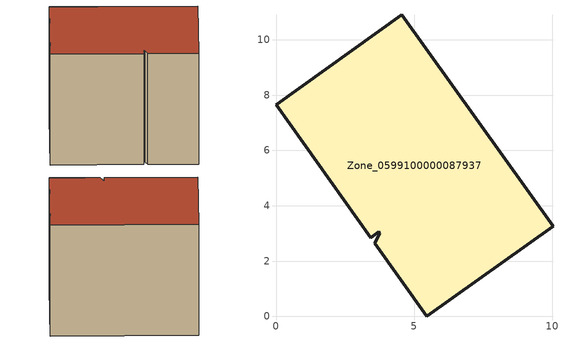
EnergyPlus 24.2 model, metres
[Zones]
Zone_0599100000087937
 floor ground (C_G): 3.43,2.85 0,7.66 4.55,10.91 10.02,3.26 5.46,0 3.58,2.65 3.75,3 3.71,3.05 z0
 wall outside (C_F): 3.71,3.05 3.75,3 3.58,2.65 5.46,0 10.02,3.26 4.55,10.91 0,7.66 3.43,2.85 3.71,3.05 z0:8.29
 roof outside (C_R): 0,7.66 3.43,2.85 3.71,3.05 3.75,3 3.58,2.65 5.46,0 10.02,3.26 4.55,10.91 z8.29
[BUILDING]
Pand.0599100000087937: North Axis=0; Terrain=City; Loads Convergence Tolerance Value=0.04; Temperature Convergence Tolerance Value=0.4; Solar Distribution=FullExterior; Maximum Number of Warmup Days=25; Minimum Number of Warmup Days=1
[Site:Location]
Rotterdam.The.Hague.AP_ZH_NLD Design_Conditions: Latitude=51.96; Longitude=4.45; Time Zone=1; Elevation=-4.5
[SITE:GROUNDTEMPERATURE:BUILDINGSURFACE]
18, 18, 18, 18, 18, 18, 18, 18, 18, 18, 18, 18
[MATERIAL] Thermal Absorptance=0.9; Solar Absorptance=0.7; Visible Absorptance=0.7
Name | Roughness | Thickness | Conductivity | Density | Specific Heat
G.TC.1975-1991 | MediumSmooth | 0.15 | 0.288461 | 540 | 1210
F.TC.1975-1991 | Rough | 0.3 | 0.230769 | 1920 | 840
R.TC.1975-1991 | MediumRough | 0.2 | 0.153846 | 1500 | 1000
[CONSTRUCTION]
C_G: G.TC.1975-1991
C_F: F.TC.1975-1991
C_R: R.TC.1975-1991
[ZONE]
Zone_0599100000087937: Type=1; Multiplier=1; Ceiling Height=Autocalculate; Volume=Autocalculate; Floor Area=autocalculate; Part of Total Floor Area=Yes
[ZONEINFILTRATION:DESIGNFLOWRATE]
Infil_Zone_0599100000087937: Zone or ZoneList or Space or SpaceList=Zone_0599100000087937; Schedule=AlwaysOn; Design Flow Rate Calculation Method=Flow/Area; Flow Rate per Floor Area=0.003; Constant Term Coefficient=1; Temperature Term Coefficient=0; Velocity Term Coefficient=0; Velocity Squared Term Coefficient=0
[HVACTEMPLATE:ZONE:IDEALLOADSAIRSYSTEM]
Zone_0599100000087937: Maximum Heating Supply Air Temperature=50; Minimum Cooling Supply Air Temperature=13; Maximum Heating Supply Air Humidity Ratio=0.0156; Minimum Cooling Supply Air Humidity Ratio=0.0077; Heating Limit=NoLimit; Cooling Limit=NoLimit; Dehumidification Control Type=ConstantSensibleHeatRatio; Cooling Sensible Heat Ratio=0.7; Dehumidification Setpoint=60; Humidification Control Type=None; Humidification Setpoint=30; Outdoor Air Method=None; Outdoor Air Flow Rate per Person=0.00944; Outdoor Air Flow Rate per Zone Floor Area=0; Outdoor Air Flow Rate per Zone=0; Demand Controlled Ventilation Type=None; Outdoor Air Economizer Type=NoEconomizer; Heat Recovery Type=None; Sensible Heat Recovery Effectiveness=0.7; Latent Heat Recovery Effectiveness=0.65
[ZONECONTROL:THERMOSTAT]
ThermostatControl_Zone_0599100000087937: Zone or ZoneList=Zone_0599100000087937; Control Type Schedule=DualSetpointControlType; Control 1=Thermostat_Zone_0599100000087937; Temperature Difference Between Cutout And Setpoint=0
[THERMOSTATSETPOINT:DUALSETPOINT]
Thermostat_Zone_0599100000087937: Heating Setpoint Temperature Schedule=HeatingSetpoint_Zone_0599100000087937; Cooling Setpoint Temperature Schedule=CoolingSetpoint_Zone_0599100000087937
[SCHEDULE:COMPACT]
HeatingSetpoint_Zone_0599100000087937: Through: 12/31, For: AllDays, Until: 24:00, 21
CoolingSetpoint_Zone_0599100000087937: Through: 12/31, For: AllDays, Until: 24:00, 24
DualSetpointControlType: Through: 12/31, For: AllDays, Until: 24:00, 4
AlwaysOn: Through: 12/31, For: AllDays, Until: 24:00, 1
